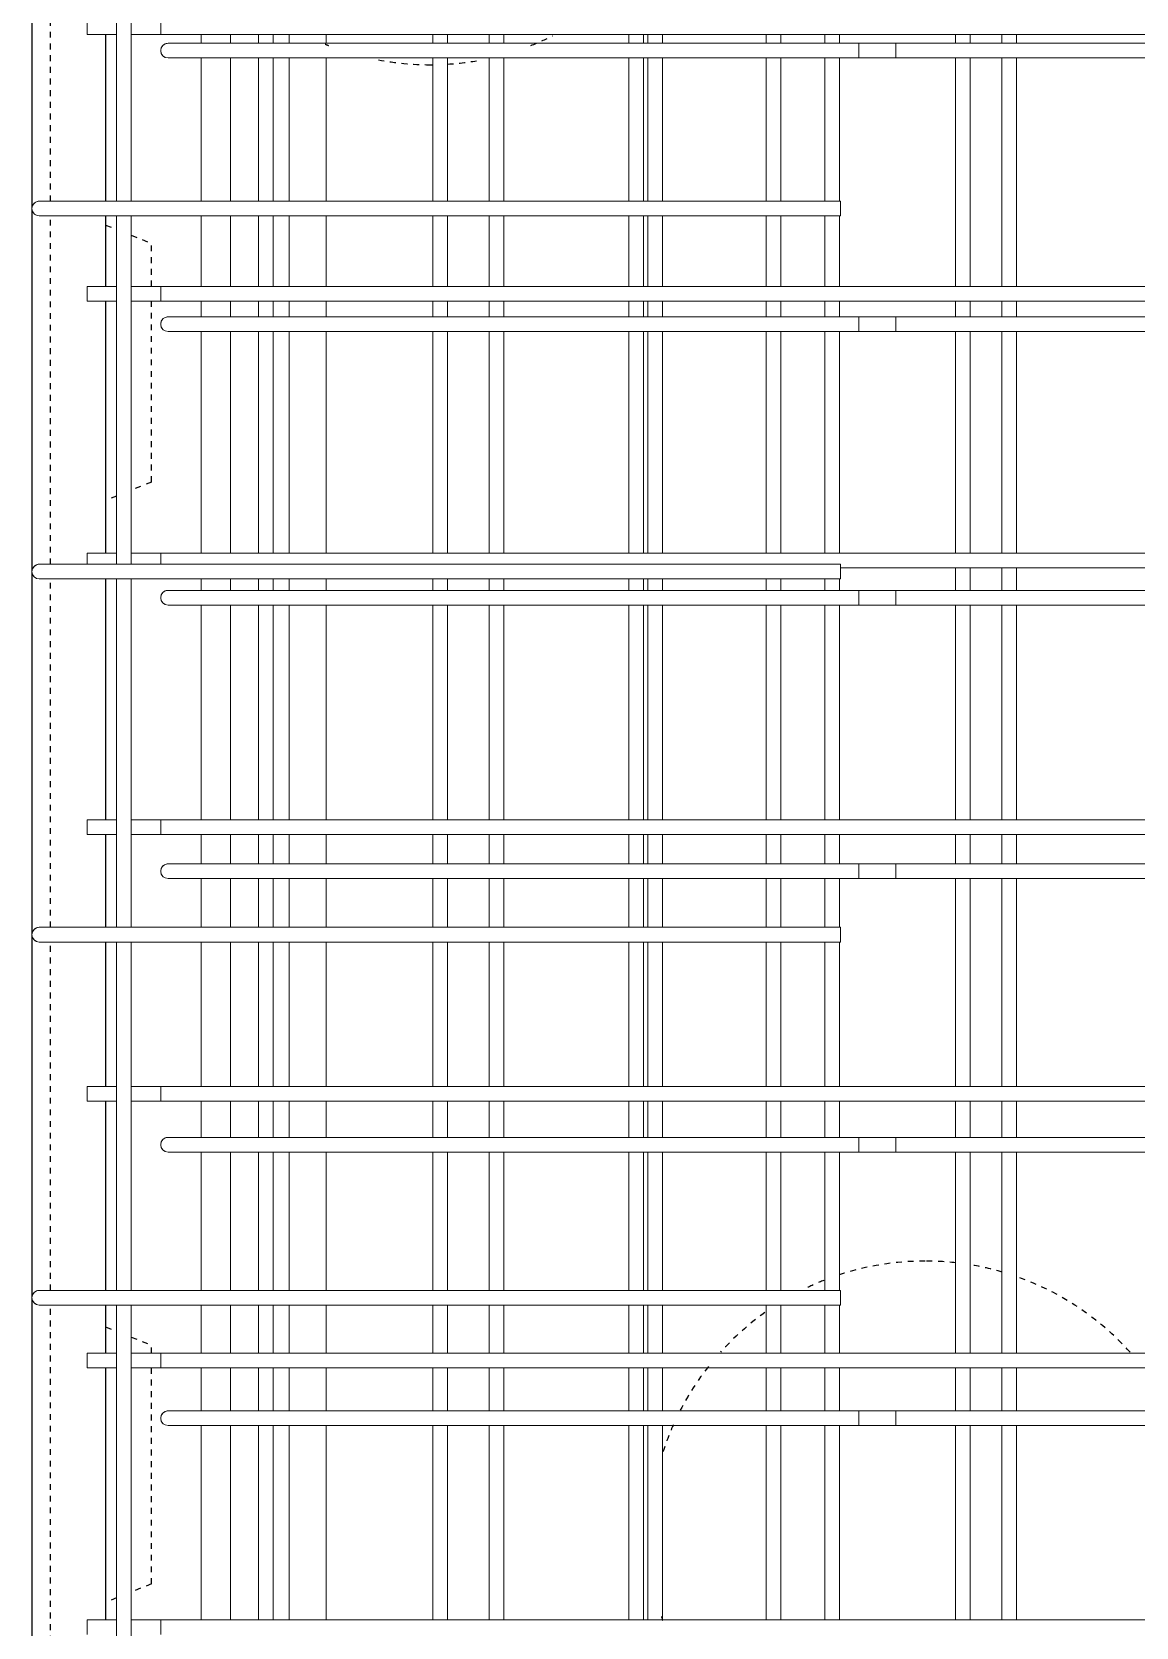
# Model space of a CAD drawing. Header units: millimetres. Extents: x -14563 to 6741, y -2784 to 21137.
# Drawn here: x -12894 to -12293, y 1689 to 2558 of the extents above; entities that cross this region are included whole.
import ezdxf

# ---------------------------------------------------------------- set-up
doc = ezdxf.new("R2010")
doc.units = ezdxf.units.MM
doc.linetypes.add('Dash', pattern=[6.36, 3.18, -3.18])
for name, color, linetype, lineweight in [('A-WALL', 113, 'Continuous', 25), ('A-WALL-HDLN', 110, 'Dash', 25), ('S-RBAR', 171, 'Continuous', 18)]:
    doc.layers.add(name, color=color, linetype=linetype, lineweight=lineweight)

msp = doc.modelspace()

# ---------------------------------------------------------------- linework, layer by layer
at = {"layer": 'A-WALL'}
for p, q in [((-12893.80383, 2461.95176), (-12893.80383, 2658.67324)), ((-12853.80383, 2556.3), (-12853.80383, 2465.45833)), ((-12893.80383, 2264.24343), (-12893.80383, 2460.9649)), ((-12853.80383, 2457.45833), (-12853.80383, 2419.06667)), ((-12853.80383, 2411.06667), (-12853.80383, 2273.83333)), ((-12893.80383, 2066.5351), (-12893.80383, 2263.25657)), ((-12853.80383, 2259.75), (-12853.80383, 2128.6)), ((-12853.80383, 2120.6), (-12853.80383, 2070.04167)), ((-12893.80383, 1868.82676), (-12893.80383, 2065.54824)), ((-12853.80383, 2062.04167), (-12853.80383, 1983.36667)), ((-12853.80383, 1975.36667), (-12853.80383, 1872.33333)), ((-12893.80383, 1671.11843), (-12893.80383, 1867.8399)), ((-12853.80383, 1864.33333), (-12853.80383, 1838.13333)), ((-12853.80383, 1830.13333), (-12853.80383, 1692.9))]:
    msp.add_line(p, q, dxfattribs=at)
at = {"layer": 'A-WALL-HDLN'}
for p, q in [((-12883.80125, 2465.45833), (-12883.80125, 2655.16667)), ((-12883.80125, 2267.75), (-12883.80125, 2457.45833)), ((-12853.75422, 2452.48016), (-12847.80383, 2450.1)), ((-12839.80383, 2446.9), (-12828.80383, 2442.5)), ((-12828.80383, 2419.06667), (-12828.80383, 2442.5)), ((-12828.80383, 2312.5), (-12828.80383, 2411.06667)), ((-12828.80383, 2312.5), (-12839.80383, 2308.1)), ((-12847.80383, 2304.9), (-12853.75422, 2302.51984)), ((-12883.80125, 2070.04167), (-12883.80125, 2259.75)), ((-12883.80125, 1872.33333), (-12883.80125, 2062.04167)), ((-12883.80125, 1674.625), (-12883.80125, 1864.33333)), ((-12853.75422, 1852.48016), (-12847.80383, 1850.1)), ((-12839.80383, 1846.9), (-12828.80383, 1842.5)), ((-12828.80383, 1838.13333), (-12828.80383, 1842.5)), ((-12828.80383, 1712.5), (-12828.80383, 1830.13333)), ((-12828.80383, 1712.5), (-12839.80383, 1708.1)), ((-12847.80383, 1704.9), (-12853.75422, 1702.51984))]:
    msp.add_line(p, q, dxfattribs=at)
for centre, start, end in [((-12677.39177, 2689.77319), 291.54644882, 296.42706639), ((-12677.39177, 2689.77319), 247.70705219, 248.45355118), ((-12677.39177, 2689.77319), 259.28497543, 270), ((-12677.39177, 2689.77319), 270, 270.62228727), ((-12677.39177, 2689.77319), 273.71324991, 280.71502457), ((-12407.73671, 1738.29599), 90, 108.23728536), ((-12407.73671, 1738.29599), 83.66572102, 90), ((-12407.73671, 1738.29599), 73.79521701, 80.57475837), ((-12407.73671, 1738.29599), 111.55429685, 115.86234586), ((-12407.73671, 1738.29599), 41.99253081, 70.47820551), ((-12407.73671, 1738.29599), 125.57374658, 138.00746919), ((-12407.73671, 1738.29599), 141.87021089, 152.72356334), ((-12407.73671, 1738.29599), 156.04057484, 163.09894192), ((-12407.73671, 1738.29599), 196.90105808, 197.72539431)]:
    msp.add_arc(centre, 150, start, end, dxfattribs=at)
at = {"layer": 'S-RBAR'}
for p, q in [((-12847.80383, 2465.45833), (-12847.80383, 2655.16667)), ((-12839.80383, 2465.45833), (-12839.80383, 2655.16667)), ((-12863.80383, 2564.3), (-12863.80383, 2556.3)), ((-12823.80383, 2564.3), (-12823.80383, 2556.3)), ((-12847.80383, 2556.3), (-12863.80383, 2556.3)), ((-12823.80383, 2556.3), (-12839.80383, 2556.3)), ((-11973.27257, 2556.3), (-12823.80383, 2556.3)), ((-12801.80383, 2551.42424), (-12801.80383, 2556.3)), ((-12785.80383, 2551.42424), (-12785.80383, 2556.3)), ((-12770.5941, 2551.42424), (-12770.5941, 2556.3)), ((-12762.5941, 2551.42424), (-12762.5941, 2556.3)), ((-12753.80383, 2556.3), (-12753.80383, 2551.42424)), ((-12733.80383, 2556.3), (-12733.80383, 2551.42424)), ((-12675.78117, 2551.42424), (-12675.78117, 2556.3)), ((-12667.78117, 2551.42424), (-12667.78117, 2556.3)), ((-12645.08556, 2551.42424), (-12645.08556, 2556.3)), ((-12637.08556, 2551.42424), (-12637.08556, 2556.3)), ((-12569.09325, 2551.42424), (-12569.09325, 2556.3)), ((-12561.09325, 2551.42424), (-12561.09325, 2556.3)), ((-12558.72642, 2551.42424), (-12558.72642, 2556.3)), ((-12550.72642, 2551.42424), (-12550.72642, 2556.3)), ((-12494.28032, 2551.42424), (-12494.28032, 2556.3)), ((-12486.28032, 2551.42424), (-12486.28032, 2556.3)), ((-12462.36728, 2551.42424), (-12462.36728, 2556.3)), ((-12454.36728, 2551.42424), (-12454.36728, 2556.3)), ((-12391.34239, 2551.42424), (-12391.34239, 2556.3)), ((-12383.34239, 2551.42424), (-12383.34239, 2556.3)), ((-12366.00815, 2551.42424), (-12366.00815, 2556.3)), ((-12358.00815, 2551.42424), (-12358.00815, 2556.3)), ((-12819.76423, 2551.42424), (-12783.76423, 2551.42424)), ((-12423.76423, 2551.42424), (-12783.76423, 2551.42424)), ((-12443.80383, 2551.42424), (-12083.80383, 2551.42424)), ((-12443.80383, 2543.42424), (-12443.80383, 2551.42424)), ((-12423.76423, 2551.42424), (-12423.76423, 2543.42424)), ((-12819.76423, 2543.42424), (-12783.76423, 2543.42424)), ((-12801.80383, 2465.45833), (-12801.80383, 2543.42424)), ((-12785.80383, 2465.45833), (-12785.80383, 2543.42424)), ((-12423.76423, 2543.42424), (-12783.76423, 2543.42424)), ((-12770.5941, 2465.45833), (-12770.5941, 2543.42424)), ((-12762.5941, 2465.45833), (-12762.5941, 2543.42424)), ((-12753.80383, 2543.42424), (-12753.80383, 2465.45833)), ((-12733.80383, 2543.42424), (-12733.80383, 2465.45833)), ((-12675.78117, 2465.45833), (-12675.78117, 2543.42424)), ((-12667.78117, 2465.45833), (-12667.78117, 2543.42424)), ((-12645.08556, 2465.45833), (-12645.08556, 2543.42424)), ((-12637.08556, 2465.45833), (-12637.08556, 2543.42424)), ((-12569.09325, 2465.45833), (-12569.09325, 2543.42424)), ((-12561.09325, 2465.45833), (-12561.09325, 2543.42424)), ((-12558.72642, 2465.45833), (-12558.72642, 2543.42424)), ((-12550.72642, 2465.45833), (-12550.72642, 2543.42424)), ((-12494.28032, 2465.45833), (-12494.28032, 2543.42424)), ((-12486.28032, 2465.45833), (-12486.28032, 2543.42424)), ((-12462.36728, 2465.45833), (-12462.36728, 2543.42424)), ((-12454.36728, 2465.45833), (-12454.36728, 2543.42424)), ((-12443.80383, 2543.42424), (-12083.80383, 2543.42424)), ((-12391.34239, 2419.06667), (-12391.34239, 2543.42424)), ((-12383.34239, 2419.06667), (-12383.34239, 2543.42424)), ((-12366.00815, 2419.06667), (-12366.00815, 2543.42424)), ((-12358.00815, 2419.06667), (-12358.00815, 2543.42424)), ((-12889.86879, 2465.45833), (-12869.86879, 2465.45833)), ((-12453.86675, 2465.45833), (-12869.86879, 2465.45833)), ((-12453.86675, 2465.45833), (-12453.86675, 2457.45833)), ((-12889.86879, 2457.45833), (-12869.86879, 2457.45833)), ((-12453.86675, 2457.45833), (-12869.86879, 2457.45833)), ((-12847.80383, 2267.75), (-12847.80383, 2457.45833)), ((-12839.80383, 2267.75), (-12839.80383, 2457.45833)), ((-12801.80383, 2419.06667), (-12801.80383, 2457.45833)), ((-12785.80383, 2419.06667), (-12785.80383, 2457.45833)), ((-12770.5941, 2419.06667), (-12770.5941, 2457.45833)), ((-12762.5941, 2419.06667), (-12762.5941, 2457.45833)), ((-12753.80383, 2457.45833), (-12753.80383, 2419.06667)), ((-12733.80383, 2457.45833), (-12733.80383, 2419.06667)), ((-12675.78117, 2419.06667), (-12675.78117, 2457.45833)), ((-12667.78117, 2419.06667), (-12667.78117, 2457.45833)), ((-12645.08556, 2419.06667), (-12645.08556, 2457.45833)), ((-12637.08556, 2419.06667), (-12637.08556, 2457.45833)), ((-12569.09325, 2419.06667), (-12569.09325, 2457.45833)), ((-12561.09325, 2419.06667), (-12561.09325, 2457.45833)), ((-12558.72642, 2419.06667), (-12558.72642, 2457.45833)), ((-12550.72642, 2419.06667), (-12550.72642, 2457.45833)), ((-12494.28032, 2419.06667), (-12494.28032, 2457.45833)), ((-12486.28032, 2419.06667), (-12486.28032, 2457.45833)), ((-12462.36728, 2419.06667), (-12462.36728, 2457.45833)), ((-12454.36728, 2419.06667), (-12454.36728, 2457.45833)), ((-12847.80383, 2419.06667), (-12863.80383, 2419.06667)), ((-12863.80383, 2419.06667), (-12863.80383, 2411.06667)), ((-12823.80383, 2419.06667), (-12839.80383, 2419.06667)), ((-11965.80383, 2419.06667), (-12823.80383, 2419.06667)), ((-12823.80383, 2419.06667), (-12823.80383, 2411.06667)), ((-12847.80383, 2411.06667), (-12863.80383, 2411.06667)), ((-12823.80383, 2411.06667), (-12839.80383, 2411.06667)), ((-11965.80383, 2411.06667), (-12823.80383, 2411.06667)), ((-12801.80383, 2402.48485), (-12801.80383, 2411.06667)), ((-12785.80383, 2402.48485), (-12785.80383, 2411.06667)), ((-12770.5941, 2402.48485), (-12770.5941, 2411.06667)), ((-12762.5941, 2402.48485), (-12762.5941, 2411.06667)), ((-12753.80383, 2411.06667), (-12753.80383, 2402.48485)), ((-12733.80383, 2411.06667), (-12733.80383, 2402.48485)), ((-12675.78117, 2402.48485), (-12675.78117, 2411.06667)), ((-12667.78117, 2402.48485), (-12667.78117, 2411.06667)), ((-12645.08556, 2402.48485), (-12645.08556, 2411.06667)), ((-12637.08556, 2402.48485), (-12637.08556, 2411.06667)), ((-12569.09325, 2402.48485), (-12569.09325, 2411.06667)), ((-12561.09325, 2402.48485), (-12561.09325, 2411.06667)), ((-12558.72642, 2402.48485), (-12558.72642, 2411.06667)), ((-12550.72642, 2402.48485), (-12550.72642, 2411.06667)), ((-12494.28032, 2402.48485), (-12494.28032, 2411.06667)), ((-12486.28032, 2402.48485), (-12486.28032, 2411.06667)), ((-12462.36728, 2402.48485), (-12462.36728, 2411.06667)), ((-12454.36728, 2402.48485), (-12454.36728, 2411.06667)), ((-12391.34239, 2402.48485), (-12391.34239, 2411.06667)), ((-12383.34239, 2402.48485), (-12383.34239, 2411.06667)), ((-12366.00815, 2402.48485), (-12366.00815, 2411.06667)), ((-12358.00815, 2402.48485), (-12358.00815, 2411.06667)), ((-12819.76423, 2402.48485), (-12783.76423, 2402.48485)), ((-12423.76423, 2402.48485), (-12783.76423, 2402.48485)), ((-12443.80383, 2402.48485), (-12083.80383, 2402.48485)), ((-12443.80383, 2394.48485), (-12443.80383, 2402.48485)), ((-12423.76423, 2402.48485), (-12423.76423, 2394.48485)), ((-12819.76423, 2394.48485), (-12783.76423, 2394.48485)), ((-12801.80383, 2273.83333), (-12801.80383, 2394.48485)), ((-12785.80383, 2273.83333), (-12785.80383, 2394.48485)), ((-12423.76423, 2394.48485), (-12783.76423, 2394.48485)), ((-12770.5941, 2273.83333), (-12770.5941, 2394.48485)), ((-12762.5941, 2273.83333), (-12762.5941, 2394.48485)), ((-12753.80383, 2394.48485), (-12753.80383, 2273.83333)), ((-12733.80383, 2394.48485), (-12733.80383, 2273.83333)), ((-12675.78117, 2273.83333), (-12675.78117, 2394.48485)), ((-12667.78117, 2273.83333), (-12667.78117, 2394.48485)), ((-12645.08556, 2273.83333), (-12645.08556, 2394.48485)), ((-12637.08556, 2273.83333), (-12637.08556, 2394.48485)), ((-12569.09325, 2273.83333), (-12569.09325, 2394.48485)), ((-12561.09325, 2273.83333), (-12561.09325, 2394.48485)), ((-12558.72642, 2273.83333), (-12558.72642, 2394.48485)), ((-12550.72642, 2273.83333), (-12550.72642, 2394.48485)), ((-12494.28032, 2273.83333), (-12494.28032, 2394.48485)), ((-12486.28032, 2273.83333), (-12486.28032, 2394.48485)), ((-12462.36728, 2273.83333), (-12462.36728, 2394.48485)), ((-12454.36728, 2273.83333), (-12454.36728, 2394.48485)), ((-12443.80383, 2394.48485), (-12083.80383, 2394.48485)), ((-12391.34239, 2273.83333), (-12391.34239, 2394.48485)), ((-12383.34239, 2273.83333), (-12383.34239, 2394.48485)), ((-12366.00815, 2273.83333), (-12366.00815, 2394.48485)), ((-12358.00815, 2273.83333), (-12358.00815, 2394.48485)), ((-12889.86879, 2267.75), (-12869.86879, 2267.75)), ((-12453.86675, 2267.75), (-12869.86879, 2267.75)), ((-12847.80383, 2273.83333), (-12863.80383, 2273.83333)), ((-12863.80383, 2273.83333), (-12863.80383, 2267.75)), ((-12823.80383, 2273.83333), (-12839.80383, 2273.83333)), ((-11965.80383, 2273.83333), (-12823.80383, 2273.83333)), ((-12823.80383, 2273.83333), (-12823.80383, 2267.75)), ((-12453.86675, 2267.75), (-12453.86675, 2259.75)), ((-12889.86879, 2259.75), (-12869.86879, 2259.75)), ((-12453.86675, 2259.75), (-12869.86879, 2259.75)), ((-12847.80383, 2070.04167), (-12847.80383, 2259.75)), ((-12839.80383, 2070.04167), (-12839.80383, 2259.75)), ((-12801.80383, 2253.54545), (-12801.80383, 2259.75)), ((-12785.80383, 2253.54545), (-12785.80383, 2259.75)), ((-12770.5941, 2253.54545), (-12770.5941, 2259.75)), ((-12762.5941, 2253.54545), (-12762.5941, 2259.75)), ((-12753.80383, 2259.75), (-12753.80383, 2253.54545)), ((-12733.80383, 2259.75), (-12733.80383, 2253.54545)), ((-12675.78117, 2253.54545), (-12675.78117, 2259.75)), ((-12667.78117, 2253.54545), (-12667.78117, 2259.75)), ((-12645.08556, 2253.54545), (-12645.08556, 2259.75)), ((-12637.08556, 2253.54545), (-12637.08556, 2259.75)), ((-12569.09325, 2253.54545), (-12569.09325, 2259.75)), ((-12561.09325, 2253.54545), (-12561.09325, 2259.75)), ((-12558.72642, 2253.54545), (-12558.72642, 2259.75)), ((-12550.72642, 2253.54545), (-12550.72642, 2259.75)), ((-12494.28032, 2253.54545), (-12494.28032, 2259.75)), ((-12486.28032, 2253.54545), (-12486.28032, 2259.75)), ((-12462.36728, 2253.54545), (-12462.36728, 2259.75)), ((-12454.36728, 2253.54545), (-12454.36728, 2259.75)), ((-11965.80383, 2265.83333), (-12453.86675, 2265.83333)), ((-12391.34239, 2253.54545), (-12391.34239, 2265.83333)), ((-12383.34239, 2253.54545), (-12383.34239, 2265.83333)), ((-12366.00815, 2253.54545), (-12366.00815, 2265.83333)), ((-12358.00815, 2253.54545), (-12358.00815, 2265.83333)), ((-12819.76423, 2253.54545), (-12783.76423, 2253.54545)), ((-12423.76423, 2253.54545), (-12783.76423, 2253.54545)), ((-12443.80383, 2253.54545), (-12083.80383, 2253.54545)), ((-12443.80383, 2245.54545), (-12443.80383, 2253.54545)), ((-12423.76423, 2253.54545), (-12423.76423, 2245.54545)), ((-12819.76423, 2245.54545), (-12783.76423, 2245.54545)), ((-12801.80383, 2128.6), (-12801.80383, 2245.54545)), ((-12785.80383, 2128.6), (-12785.80383, 2245.54545)), ((-12423.76423, 2245.54545), (-12783.76423, 2245.54545)), ((-12770.5941, 2128.6), (-12770.5941, 2245.54545)), ((-12762.5941, 2128.6), (-12762.5941, 2245.54545)), ((-12753.80383, 2245.54545), (-12753.80383, 2128.6)), ((-12733.80383, 2245.54545), (-12733.80383, 2128.6)), ((-12675.78117, 2128.6), (-12675.78117, 2245.54545)), ((-12667.78117, 2128.6), (-12667.78117, 2245.54545)), ((-12645.08556, 2128.6), (-12645.08556, 2245.54545)), ((-12637.08556, 2128.6), (-12637.08556, 2245.54545)), ((-12569.09325, 2128.6), (-12569.09325, 2245.54545)), ((-12561.09325, 2128.6), (-12561.09325, 2245.54545)), ((-12558.72642, 2128.6), (-12558.72642, 2245.54545)), ((-12550.72642, 2128.6), (-12550.72642, 2245.54545)), ((-12494.28032, 2128.6), (-12494.28032, 2245.54545)), ((-12486.28032, 2128.6), (-12486.28032, 2245.54545)), ((-12462.36728, 2128.6), (-12462.36728, 2245.54545)), ((-12454.36728, 2128.6), (-12454.36728, 2245.54545)), ((-12443.80383, 2245.54545), (-12083.80383, 2245.54545)), ((-12391.34239, 2128.6), (-12391.34239, 2245.54545)), ((-12383.34239, 2128.6), (-12383.34239, 2245.54545)), ((-12366.00815, 2128.6), (-12366.00815, 2245.54545)), ((-12358.00815, 2128.6), (-12358.00815, 2245.54545)), ((-12847.80383, 2128.6), (-12863.80383, 2128.6)), ((-12863.80383, 2128.6), (-12863.80383, 2120.6)), ((-12823.80383, 2128.6), (-12839.80383, 2128.6)), ((-11965.80383, 2128.6), (-12823.80383, 2128.6)), ((-12823.80383, 2128.6), (-12823.80383, 2120.6)), ((-12847.80383, 2120.6), (-12863.80383, 2120.6)), ((-12823.80383, 2120.6), (-12839.80383, 2120.6)), ((-11965.80383, 2120.6), (-12823.80383, 2120.6)), ((-12801.80383, 2104.60606), (-12801.80383, 2120.6)), ((-12785.80383, 2104.60606), (-12785.80383, 2120.6)), ((-12770.5941, 2104.60606), (-12770.5941, 2120.6)), ((-12762.5941, 2104.60606), (-12762.5941, 2120.6)), ((-12753.80383, 2120.6), (-12753.80383, 2104.60606)), ((-12733.80383, 2120.6), (-12733.80383, 2104.60606)), ((-12675.78117, 2104.60606), (-12675.78117, 2120.6)), ((-12667.78117, 2104.60606), (-12667.78117, 2120.6)), ((-12645.08556, 2104.60606), (-12645.08556, 2120.6)), ((-12637.08556, 2104.60606), (-12637.08556, 2120.6)), ((-12569.09325, 2104.60606), (-12569.09325, 2120.6)), ((-12561.09325, 2104.60606), (-12561.09325, 2120.6)), ((-12558.72642, 2104.60606), (-12558.72642, 2120.6)), ((-12550.72642, 2104.60606), (-12550.72642, 2120.6)), ((-12494.28032, 2104.60606), (-12494.28032, 2120.6)), ((-12486.28032, 2104.60606), (-12486.28032, 2120.6)), ((-12462.36728, 2104.60606), (-12462.36728, 2120.6)), ((-12454.36728, 2104.60606), (-12454.36728, 2120.6)), ((-12391.34239, 2104.60606), (-12391.34239, 2120.6)), ((-12383.34239, 2104.60606), (-12383.34239, 2120.6)), ((-12366.00815, 2104.60606), (-12366.00815, 2120.6)), ((-12358.00815, 2104.60606), (-12358.00815, 2120.6)), ((-12819.76423, 2104.60606), (-12783.76423, 2104.60606)), ((-12423.76423, 2104.60606), (-12783.76423, 2104.60606)), ((-12443.80383, 2104.60606), (-12083.80383, 2104.60606)), ((-12443.80383, 2096.60606), (-12443.80383, 2104.60606)), ((-12423.76423, 2104.60606), (-12423.76423, 2096.60606)), ((-12819.76423, 2096.60606), (-12783.76423, 2096.60606)), ((-12801.80383, 2070.04167), (-12801.80383, 2096.60606)), ((-12785.80383, 2070.04167), (-12785.80383, 2096.60606)), ((-12423.76423, 2096.60606), (-12783.76423, 2096.60606)), ((-12770.5941, 2070.04167), (-12770.5941, 2096.60606)), ((-12762.5941, 2070.04167), (-12762.5941, 2096.60606)), ((-12753.80383, 2096.60606), (-12753.80383, 2070.04167)), ((-12733.80383, 2096.60606), (-12733.80383, 2070.04167)), ((-12675.78117, 2070.04167), (-12675.78117, 2096.60606)), ((-12667.78117, 2070.04167), (-12667.78117, 2096.60606)), ((-12645.08556, 2070.04167), (-12645.08556, 2096.60606)), ((-12637.08556, 2070.04167), (-12637.08556, 2096.60606)), ((-12569.09325, 2070.04167), (-12569.09325, 2096.60606)), ((-12561.09325, 2070.04167), (-12561.09325, 2096.60606)), ((-12558.72642, 2070.04167), (-12558.72642, 2096.60606)), ((-12550.72642, 2070.04167), (-12550.72642, 2096.60606)), ((-12494.28032, 2070.04167), (-12494.28032, 2096.60606)), ((-12486.28032, 2070.04167), (-12486.28032, 2096.60606)), ((-12462.36728, 2070.04167), (-12462.36728, 2096.60606)), ((-12454.36728, 2070.04167), (-12454.36728, 2096.60606)), ((-12443.80383, 2096.60606), (-12083.80383, 2096.60606)), ((-12391.34239, 1983.36667), (-12391.34239, 2096.60606)), ((-12383.34239, 1983.36667), (-12383.34239, 2096.60606)), ((-12366.00815, 1983.36667), (-12366.00815, 2096.60606)), ((-12358.00815, 1983.36667), (-12358.00815, 2096.60606)), ((-12889.86879, 2070.04167), (-12869.86879, 2070.04167)), ((-12453.86675, 2070.04167), (-12869.86879, 2070.04167)), ((-12453.86675, 2070.04167), (-12453.86675, 2062.04167)), ((-12889.86879, 2062.04167), (-12869.86879, 2062.04167)), ((-12453.86675, 2062.04167), (-12869.86879, 2062.04167)), ((-12847.80383, 1872.33333), (-12847.80383, 2062.04167)), ((-12839.80383, 1872.33333), (-12839.80383, 2062.04167)), ((-12801.80383, 1983.36667), (-12801.80383, 2062.04167)), ((-12785.80383, 1983.36667), (-12785.80383, 2062.04167)), ((-12770.5941, 1983.36667), (-12770.5941, 2062.04167)), ((-12762.5941, 1983.36667), (-12762.5941, 2062.04167)), ((-12753.80383, 2062.04167), (-12753.80383, 1983.36667)), ((-12733.80383, 2062.04167), (-12733.80383, 1983.36667)), ((-12675.78117, 1983.36667), (-12675.78117, 2062.04167)), ((-12667.78117, 1983.36667), (-12667.78117, 2062.04167)), ((-12645.08556, 1983.36667), (-12645.08556, 2062.04167)), ((-12637.08556, 1983.36667), (-12637.08556, 2062.04167)), ((-12569.09325, 1983.36667), (-12569.09325, 2062.04167)), ((-12561.09325, 1983.36667), (-12561.09325, 2062.04167)), ((-12558.72642, 1983.36667), (-12558.72642, 2062.04167)), ((-12550.72642, 1983.36667), (-12550.72642, 2062.04167)), ((-12494.28032, 1983.36667), (-12494.28032, 2062.04167)), ((-12486.28032, 1983.36667), (-12486.28032, 2062.04167)), ((-12462.36728, 1983.36667), (-12462.36728, 2062.04167)), ((-12454.36728, 1983.36667), (-12454.36728, 2062.04167)), ((-12847.80383, 1983.36667), (-12863.80383, 1983.36667)), ((-12863.80383, 1983.36667), (-12863.80383, 1975.36667)), ((-12823.80383, 1983.36667), (-12839.80383, 1983.36667)), ((-11965.80383, 1983.36667), (-12823.80383, 1983.36667)), ((-12823.80383, 1983.36667), (-12823.80383, 1975.36667)), ((-12847.80383, 1975.36667), (-12863.80383, 1975.36667)), ((-12823.80383, 1975.36667), (-12839.80383, 1975.36667)), ((-11965.80383, 1975.36667), (-12823.80383, 1975.36667)), ((-12801.80383, 1955.66667), (-12801.80383, 1975.36667)), ((-12785.80383, 1955.66667), (-12785.80383, 1975.36667)), ((-12770.5941, 1955.66667), (-12770.5941, 1975.36667)), ((-12762.5941, 1955.66667), (-12762.5941, 1975.36667)), ((-12753.80383, 1975.36667), (-12753.80383, 1955.66667)), ((-12733.80383, 1975.36667), (-12733.80383, 1955.66667)), ((-12675.78117, 1955.66667), (-12675.78117, 1975.36667)), ((-12667.78117, 1955.66667), (-12667.78117, 1975.36667)), ((-12645.08556, 1955.66667), (-12645.08556, 1975.36667)), ((-12637.08556, 1955.66667), (-12637.08556, 1975.36667)), ((-12569.09325, 1955.66667), (-12569.09325, 1975.36667)), ((-12561.09325, 1955.66667), (-12561.09325, 1975.36667)), ((-12558.72642, 1955.66667), (-12558.72642, 1975.36667)), ((-12550.72642, 1955.66667), (-12550.72642, 1975.36667)), ((-12494.28032, 1955.66667), (-12494.28032, 1975.36667)), ((-12486.28032, 1955.66667), (-12486.28032, 1975.36667)), ((-12462.36728, 1955.66667), (-12462.36728, 1975.36667)), ((-12454.36728, 1955.66667), (-12454.36728, 1975.36667)), ((-12391.34239, 1955.66667), (-12391.34239, 1975.36667)), ((-12383.34239, 1955.66667), (-12383.34239, 1975.36667)), ((-12366.00815, 1955.66667), (-12366.00815, 1975.36667)), ((-12358.00815, 1955.66667), (-12358.00815, 1975.36667)), ((-12819.76423, 1955.66667), (-12783.76423, 1955.66667)), ((-12423.76423, 1955.66667), (-12783.76423, 1955.66667)), ((-12443.80383, 1955.66667), (-12083.80383, 1955.66667)), ((-12443.80383, 1947.66667), (-12443.80383, 1955.66667)), ((-12423.76423, 1955.66667), (-12423.76423, 1947.66667)), ((-12819.76423, 1947.66667), (-12783.76423, 1947.66667)), ((-12801.80383, 1872.33333), (-12801.80383, 1947.66667)), ((-12785.80383, 1872.33333), (-12785.80383, 1947.66667)), ((-12423.76423, 1947.66667), (-12783.76423, 1947.66667)), ((-12770.5941, 1872.33333), (-12770.5941, 1947.66667)), ((-12762.5941, 1872.33333), (-12762.5941, 1947.66667)), ((-12753.80383, 1947.66667), (-12753.80383, 1872.33333)), ((-12733.80383, 1947.66667), (-12733.80383, 1872.33333)), ((-12675.78117, 1872.33333), (-12675.78117, 1947.66667)), ((-12667.78117, 1872.33333), (-12667.78117, 1947.66667)), ((-12645.08556, 1872.33333), (-12645.08556, 1947.66667)), ((-12637.08556, 1872.33333), (-12637.08556, 1947.66667)), ((-12569.09325, 1872.33333), (-12569.09325, 1947.66667)), ((-12561.09325, 1872.33333), (-12561.09325, 1947.66667)), ((-12558.72642, 1872.33333), (-12558.72642, 1947.66667)), ((-12550.72642, 1872.33333), (-12550.72642, 1947.66667)), ((-12494.28032, 1872.33333), (-12494.28032, 1947.66667)), ((-12486.28032, 1872.33333), (-12486.28032, 1947.66667)), ((-12462.36728, 1872.33333), (-12462.36728, 1947.66667)), ((-12454.36728, 1872.33333), (-12454.36728, 1947.66667)), ((-12443.80383, 1947.66667), (-12083.80383, 1947.66667)), ((-12391.34239, 1838.13333), (-12391.34239, 1947.66667)), ((-12383.34239, 1838.13333), (-12383.34239, 1947.66667)), ((-12366.00815, 1838.13333), (-12366.00815, 1947.66667)), ((-12358.00815, 1838.13333), (-12358.00815, 1947.66667)), ((-12889.86879, 1872.33333), (-12869.86879, 1872.33333)), ((-12453.86675, 1872.33333), (-12869.86879, 1872.33333)), ((-12453.86675, 1872.33333), (-12453.86675, 1864.33333)), ((-12889.86879, 1864.33333), (-12869.86879, 1864.33333)), ((-12453.86675, 1864.33333), (-12869.86879, 1864.33333)), ((-12847.80383, 1674.625), (-12847.80383, 1864.33333)), ((-12839.80383, 1674.625), (-12839.80383, 1864.33333)), ((-12801.80383, 1838.13333), (-12801.80383, 1864.33333)), ((-12785.80383, 1838.13333), (-12785.80383, 1864.33333)), ((-12770.5941, 1838.13333), (-12770.5941, 1864.33333)), ((-12762.5941, 1838.13333), (-12762.5941, 1864.33333)), ((-12753.80383, 1864.33333), (-12753.80383, 1838.13333)), ((-12733.80383, 1864.33333), (-12733.80383, 1838.13333)), ((-12675.78117, 1838.13333), (-12675.78117, 1864.33333)), ((-12667.78117, 1838.13333), (-12667.78117, 1864.33333)), ((-12645.08556, 1838.13333), (-12645.08556, 1864.33333)), ((-12637.08556, 1838.13333), (-12637.08556, 1864.33333)), ((-12569.09325, 1838.13333), (-12569.09325, 1864.33333)), ((-12561.09325, 1838.13333), (-12561.09325, 1864.33333)), ((-12558.72642, 1838.13333), (-12558.72642, 1864.33333)), ((-12550.72642, 1838.13333), (-12550.72642, 1864.33333)), ((-12494.28032, 1838.13333), (-12494.28032, 1864.33333)), ((-12486.28032, 1838.13333), (-12486.28032, 1864.33333)), ((-12462.36728, 1838.13333), (-12462.36728, 1864.33333)), ((-12454.36728, 1838.13333), (-12454.36728, 1864.33333)), ((-12847.80383, 1838.13333), (-12863.80383, 1838.13333)), ((-12863.80383, 1838.13333), (-12863.80383, 1830.13333)), ((-12823.80383, 1838.13333), (-12839.80383, 1838.13333)), ((-11965.80383, 1838.13333), (-12823.80383, 1838.13333)), ((-12823.80383, 1838.13333), (-12823.80383, 1830.13333)), ((-12847.80383, 1830.13333), (-12863.80383, 1830.13333)), ((-12823.80383, 1830.13333), (-12839.80383, 1830.13333)), ((-11965.80383, 1830.13333), (-12823.80383, 1830.13333)), ((-12801.80383, 1806.72727), (-12801.80383, 1830.13333)), ((-12785.80383, 1806.72727), (-12785.80383, 1830.13333)), ((-12770.5941, 1806.72727), (-12770.5941, 1830.13333)), ((-12762.5941, 1806.72727), (-12762.5941, 1830.13333)), ((-12753.80383, 1830.13333), (-12753.80383, 1806.72727)), ((-12733.80383, 1830.13333), (-12733.80383, 1806.72727)), ((-12675.78117, 1806.72727), (-12675.78117, 1830.13333)), ((-12667.78117, 1806.72727), (-12667.78117, 1830.13333)), ((-12645.08556, 1806.72727), (-12645.08556, 1830.13333)), ((-12637.08556, 1806.72727), (-12637.08556, 1830.13333)), ((-12569.09325, 1806.72727), (-12569.09325, 1830.13333)), ((-12561.09325, 1806.72727), (-12561.09325, 1830.13333)), ((-12558.72642, 1806.72727), (-12558.72642, 1830.13333)), ((-12550.72642, 1806.72727), (-12550.72642, 1830.13333)), ((-12494.28032, 1806.72727), (-12494.28032, 1830.13333)), ((-12486.28032, 1806.72727), (-12486.28032, 1830.13333)), ((-12462.36728, 1806.72727), (-12462.36728, 1830.13333)), ((-12454.36728, 1806.72727), (-12454.36728, 1830.13333)), ((-12391.34239, 1806.72727), (-12391.34239, 1830.13333)), ((-12383.34239, 1806.72727), (-12383.34239, 1830.13333)), ((-12366.00815, 1806.72727), (-12366.00815, 1830.13333)), ((-12358.00815, 1806.72727), (-12358.00815, 1830.13333)), ((-12819.76423, 1806.72727), (-12783.76423, 1806.72727)), ((-12819.76423, 1798.72727), (-12783.76423, 1798.72727)), ((-12801.80383, 1692.9), (-12801.80383, 1798.72727)), ((-12785.80383, 1692.9), (-12785.80383, 1798.72727)), ((-12423.76423, 1806.72727), (-12783.76423, 1806.72727)), ((-12423.76423, 1798.72727), (-12783.76423, 1798.72727)), ((-12770.5941, 1692.9), (-12770.5941, 1798.72727)), ((-12762.5941, 1692.9), (-12762.5941, 1798.72727)), ((-12753.80383, 1798.72727), (-12753.80383, 1692.9)), ((-12733.80383, 1798.72727), (-12733.80383, 1692.9)), ((-12675.78117, 1692.9), (-12675.78117, 1798.72727)), ((-12667.78117, 1692.9), (-12667.78117, 1798.72727)), ((-12645.08556, 1692.9), (-12645.08556, 1798.72727)), ((-12637.08556, 1692.9), (-12637.08556, 1798.72727)), ((-12569.09325, 1692.9), (-12569.09325, 1798.72727)), ((-12561.09325, 1692.9), (-12561.09325, 1798.72727)), ((-12558.72642, 1692.9), (-12558.72642, 1798.72727)), ((-12550.72642, 1692.9), (-12550.72642, 1798.72727)), ((-12494.28032, 1692.9), (-12494.28032, 1798.72727)), ((-12486.28032, 1692.9), (-12486.28032, 1798.72727)), ((-12462.36728, 1692.9), (-12462.36728, 1798.72727)), ((-12454.36728, 1692.9), (-12454.36728, 1798.72727)), ((-12443.80383, 1806.72727), (-12083.80383, 1806.72727)), ((-12443.80383, 1798.72727), (-12443.80383, 1806.72727)), ((-12443.80383, 1798.72727), (-12083.80383, 1798.72727)), ((-12423.76423, 1806.72727), (-12423.76423, 1798.72727)), ((-12391.34239, 1692.9), (-12391.34239, 1798.72727)), ((-12383.34239, 1692.9), (-12383.34239, 1798.72727)), ((-12366.00815, 1692.9), (-12366.00815, 1798.72727)), ((-12358.00815, 1692.9), (-12358.00815, 1798.72727)), ((-12847.80383, 1692.9), (-12863.80383, 1692.9)), ((-12863.80383, 1692.9), (-12863.80383, 1684.9)), ((-12823.80383, 1692.9), (-12839.80383, 1692.9)), ((-11965.80383, 1692.9), (-12823.80383, 1692.9)), ((-12823.80383, 1692.9), (-12823.80383, 1684.9))]:
    msp.add_line(p, q, dxfattribs=at)
for centre, start, end in [((-12819.76423, 2547.42424), 90, 270), ((-12819.76423, 2547.42424), 120, 165), ((-12819.76423, 2547.42424), 195, 240), ((-12819.76423, 2547.42424), 90, 105), ((-12889.86879, 2461.45833), 90, 270), ((-12889.86879, 2461.45833), 120, 165), ((-12889.86879, 2461.45833), 195, 240), ((-12889.86879, 2461.45833), 90, 105), ((-12819.76423, 2398.48485), 90, 270), ((-12819.76423, 2398.48485), 120, 165), ((-12819.76423, 2398.48485), 90, 105), ((-12819.76423, 2398.48485), 195, 240), ((-12889.86879, 2263.75), 90, 270), ((-12889.86879, 2263.75), 120, 165), ((-12889.86879, 2263.75), 90, 105), ((-12889.86879, 2263.75), 195, 240), ((-12819.76423, 2249.54545), 90, 270), ((-12819.76423, 2249.54545), 120, 165), ((-12819.76423, 2249.54545), 90, 105), ((-12819.76423, 2249.54545), 195, 240), ((-12819.76423, 2100.60606), 90, 270), ((-12819.76423, 2100.60606), 120, 165), ((-12819.76423, 2100.60606), 90, 105), ((-12819.76423, 2100.60606), 195, 240), ((-12889.86879, 2066.04167), 90, 270), ((-12889.86879, 2066.04167), 120, 165), ((-12889.86879, 2066.04167), 90, 105), ((-12889.86879, 2066.04167), 195, 240), ((-12819.76423, 1951.66667), 90, 270), ((-12819.76423, 1951.66667), 120, 165), ((-12819.76423, 1951.66667), 90, 105), ((-12819.76423, 1951.66667), 195, 240), ((-12889.86879, 1868.33333), 90, 270), ((-12889.86879, 1868.33333), 120, 165), ((-12889.86879, 1868.33333), 90, 105), ((-12889.86879, 1868.33333), 195, 240), ((-12819.76423, 1802.72727), 90, 270), ((-12819.76423, 1802.72727), 120, 165), ((-12819.76423, 1802.72727), 195, 240), ((-12819.76423, 1802.72727), 90, 105)]:
    msp.add_arc(centre, 4, start, end, dxfattribs=at)

doc.saveas('drawing.dxf')
